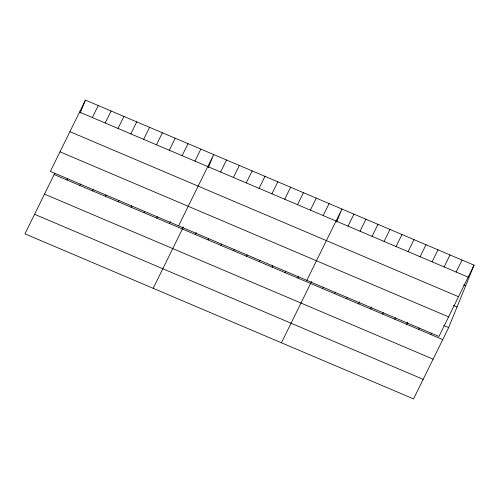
<?xml version="1.0" encoding="UTF-8"?>
<svg xmlns="http://www.w3.org/2000/svg" width="499" height="499" viewBox="0 0 499 499"><rect width="100%" height="100%" fill="white"/><g stroke="black" fill="none" stroke-linecap="round" stroke-linejoin="round"><path stroke-width="0.75" d="M80.133 113.148L85.441 100.099L474.05 265.144L448.651 327.594L413.559 398.901L24.95 233.856L54.79 173.209M208.376 167.614L213.684 154.559L178.592 225.872M336.613 222.08L341.921 209.025L306.835 280.338M85.441 100.099L50.349 171.407L438.958 336.457L474.05 265.144M92.359 117.546L98.266 105.545M66.96 179.989L67.615 178.654M105.183 122.991L111.09 110.99M79.784 185.435L80.439 184.106M118.007 128.436L123.914 116.435M92.608 190.886L93.263 189.551M130.832 133.882L136.738 121.881M105.432 196.332L106.087 194.997M143.656 139.333L149.563 127.332M118.257 201.777L118.912 200.442M156.48 144.779L162.387 132.778M131.081 207.222L131.736 205.887M169.304 150.224L175.211 138.223M143.905 212.668L144.56 211.339M182.129 155.669L188.036 143.668M156.73 218.119L157.385 216.784M194.953 161.115L200.86 149.114M169.554 223.564L170.533 221.562M153.193 288.322L183.358 227.008M220.602 172.012L226.509 160.011M195.203 234.455L196.182 232.459M233.426 177.457L239.333 165.456M208.021 239.9L208.682 238.572M246.25 182.902L252.157 170.901M220.845 245.352L221.506 244.017M259.075 188.348L264.981 176.347M233.669 250.797L234.33 249.463M271.899 193.793L277.806 181.792M246.494 256.243L247.155 254.908M284.723 199.244L290.63 187.244M259.318 261.688L259.979 260.353M297.547 204.69L303.448 192.689M272.142 267.133L272.797 265.805M310.372 210.135L316.272 198.134M284.966 272.585L285.621 271.25M323.196 215.58L329.097 203.58M297.791 278.03L298.776 276.028M281.43 342.788L311.601 281.473M348.028 226.128L353.934 214.127M322.628 288.578L323.283 287.243M360.041 231.23L365.948 219.229M334.642 293.68L335.297 292.345M372.054 236.333L377.955 224.332M346.649 298.782L347.304 297.448M384.062 241.435L389.969 229.434M358.662 303.879L359.648 301.883M396.075 246.537L401.982 234.536M370.676 308.981L371.655 306.985M408.088 251.639L413.995 239.639M382.683 314.083L383.344 312.748M420.096 256.742L426.003 244.741M394.697 319.185L395.351 317.851M432.109 261.838L438.016 249.837M406.71 324.288L407.695 322.285M444.122 266.94L450.029 254.939M418.717 329.39L419.378 328.055M456.136 272.042L462.037 260.041M430.731 334.492L431.386 333.157M79.534 112.1L468.143 277.145M463.546 284.854L465.667 285.752M69.904 131.667L458.512 296.718M453.497 305.482L457.028 306.985M59.986 151.839L448.589 316.884M443.705 325.491L448.651 327.594M54.135 174.544L442.744 339.594M44.505 194.117L433.113 359.161M34.581 214.283L423.189 379.334"/></g></svg>
